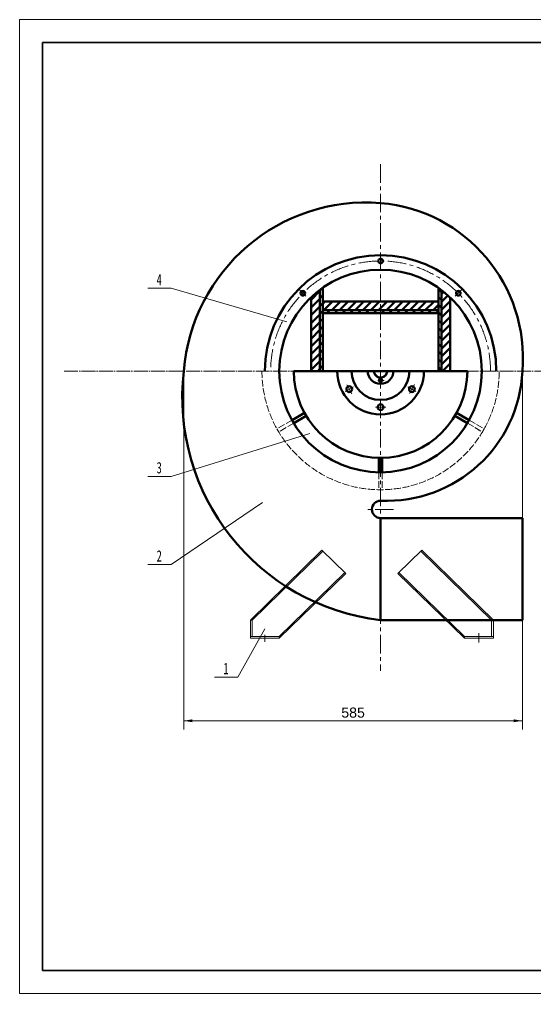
# Model space of a CAD drawing. Header units: millimetres. Extents: x 205 to 2583, y 885 to 2567.
# Drawn here: x 205 to 1095, y 885 to 2567 of the extents above; entities that cross this region are included whole.
import ezdxf

# ---------------------------------------------------------------- set-up
doc = ezdxf.new("R2010")
doc.units = ezdxf.units.MM
for name, pattern in [('ACAD_ISO02W100', [15, 12, -3]), ('ACAD_ISO04W100', [30, 24, -3, 0, -3]), ('CENTER', [50.8, 31.75, -6.35, 6.35, -6.35])]:
    doc.linetypes.add(name, pattern=pattern)
doc.layers.get('0').update_dxf_attribs({"lineweight": 18})
for name, color, linetype, lineweight in [('尺寸线层', 3, 'Continuous', 18), ('点划线', 1, 'CENTER', 18), ('粗实线', 7, 'Continuous', 50), ('粗实线层', 7, 'Continuous', 35), ('细实线层', 7, 'Continuous', 18), ('虚线', 2, 'ACAD_ISO02W100', 18)]:
    doc.layers.add(name, color=color, linetype=linetype, lineweight=lineweight)
doc.styles.get("Standard").update_dxf_attribs({"font": ''})
doc.styles.add('标准', font='', dxfattribs={"width": 0.667})
doc.styles.get('Standard').set_extended_font_data('arial')
doc.styles.get('标准').set_extended_font_data('宋体')
doc.dimstyles.new('角度标注', dxfattribs={"dimscale": 5, "dimtxt": 3.5, "dimasz": 3, "dimexe": 3, "dimexo": 1, "dimgap": 1, "dimtad": 1, "dimtih": 1, "dimtoh": 1, "dimdsep": 46, "dimtxsty": 'Standard', "dimcen": 1.5, "dimdle": 6, "dimaunit": 1, "dimadec": 0, "dimazin": 0, "dimtfac": 1, "dimtmove": 0, "dimatfit": 3, "dimfxl": 1, "dimtolj": 1, "dimarcsym": 0})
pattern_1 = [(45, (0, 0), (-6.735192, 6.735192), [])]
pattern_2 = [(135, (0, 0), (-6.735192, -6.735192), [])]

# ---------------------------------------------------------------- blocks, each defined once
blk = doc.blocks.new('$CAXA_FRAME_13B17AC1$')
at = {"layer": '粗实线层'}
for p, q in [((-574.5, 400.5), (-574.5, -400.5)), ((574.5, 400.5), (-574.5, 400.5)), ((-574.5, -400.5), (574.5, -400.5))]:
    blk.add_line(p, q, dxfattribs=at)
at = {"layer": '细实线层'}
for p, q in [((594.5, 420.5), (-594.5, 420.5)), ((-594.5, 420.5), (-594.5, -420.5)), ((-594.5, -420.5), (594.5, -420.5))]:
    blk.add_line(p, q, dxfattribs=at)
blk = doc.blocks.new('*X5')
at = {"layer": '尺寸线层', "linetype": 'Continuous'}
for points in [[(489.4, 1356.2), (504.4, 1358.7), (504.4, 1353.7)], [(1074.4, 1356.2), (1059.4, 1358.7), (1059.4, 1353.7)]]:
    blk.add_hatch(color=0, dxfattribs=at).paths.add_polyline_path(points, flags=0)
at = {"layer": '尺寸线层', "color": 0, "linetype": 'Continuous'}
for p, q in [((489.4, 1955.2), (489.4, 1341.2)), ((1074.4, 1955.2), (1074.4, 1341.2)), ((489.4, 1356.2), (1074.4, 1356.2))]:
    blk.add_line(p, q, dxfattribs=at)
at = {"layer": '尺寸线层', "color": 0, "insert": (781.9, 1370.2), "char_height": 17.5, "width": 77.576, "attachment_point": 5}
blk.add_mtext('585', dxfattribs=at)
blk = doc.blocks.new('_CAXARROW')
blk.add_hatch(color=0).paths.add_polyline_path([(0, 0), (-1, 0.125), (-1, -0.125)], flags=0)
blk = doc.blocks.new('*X25')
at = {"layer": '细实线层', "lineweight": 18}
h = blk.add_hatch(color=0, dxfattribs=at)
edge = h.paths.add_edge_path(flags=0)
edge.add_arc((0, 0), 0.5, 0, 360)
at = {"layer": '细实线层', "color": 0}
for p, q in [((0, 0), (-46.9, -83)), ((-46.9, -83), (-86.9, -83))]:
    blk.add_line(p, q, dxfattribs=at)
at = {"layer": '细实线层', "color": 0, "lineweight": 18, "insert": (-66.9, -78.2), "char_height": 19.89, "width": 70.4, "attachment_point": 8, "line_spacing_factor": 1.15057, "style": '标准'}
blk.add_mtext('\\T1.1;1', dxfattribs=at)
blk = doc.blocks.new('*X26')
at = {"layer": '细实线层', "lineweight": 18}
h = blk.add_hatch(color=0, dxfattribs=at)
edge = h.paths.add_edge_path(flags=0)
edge.add_arc((0, 0), 0.5, 0, 360)
at = {"layer": '细实线层', "color": 0}
for p, q in [((0, 0), (-157.8, -106.7)), ((-157.8, -106.7), (-197.8, -106.7))]:
    blk.add_line(p, q, dxfattribs=at)
at = {"layer": '细实线层', "color": 0, "lineweight": 18, "insert": (-177.8, -101.9), "char_height": 19.78, "width": 70.4, "attachment_point": 8, "line_spacing_factor": 1.15057, "style": '标准'}
blk.add_mtext('\\T1.1;2', dxfattribs=at)
blk = doc.blocks.new('*X27')
at = {"layer": '细实线层', "lineweight": 18}
h = blk.add_hatch(color=0, dxfattribs=at)
edge = h.paths.add_edge_path(flags=0)
edge.add_arc((0, 0), 0.5, 0, 360)
at = {"layer": '细实线层', "color": 0}
for p, q in [((0, 0), (-239.9, -73.9)), ((-239.9, -73.9), (-279.9, -73.9))]:
    blk.add_line(p, q, dxfattribs=at)
at = {"layer": '细实线层', "color": 0, "lineweight": 18, "insert": (-259.9, -69.1), "char_height": 19.78, "width": 70.4, "attachment_point": 8, "line_spacing_factor": 1.15057, "style": '标准'}
blk.add_mtext('\\T1.1;3', dxfattribs=at)
blk = doc.blocks.new('*X28')
at = {"layer": '细实线层', "lineweight": 18}
h = blk.add_hatch(color=0, dxfattribs=at)
edge = h.paths.add_edge_path(flags=0)
edge.add_arc((0, 0), 0.5, 0, 360)
at = {"layer": '细实线层', "color": 0}
for p, q in [((-200.1, 58.3), (-240.1, 58.3)), ((0, 0), (-200.1, 58.3))]:
    blk.add_line(p, q, dxfattribs=at)
at = {"layer": '细实线层', "color": 0, "lineweight": 18, "insert": (-220.1, 63.1), "char_height": 19.78, "width": 70.4, "attachment_point": 8, "line_spacing_factor": 1.15057, "style": '标准'}
blk.add_mtext('\\T1.1;4', dxfattribs=at)

msp = doc.modelspace()

# ---------------------------------------------------------------- hatches: boundary and pattern name
at = {"layer": '粗实线'}
h = msp.add_hatch(dxfattribs=at)
h.set_pattern_fill('ANSI31', color=3, style=0, pattern_type=0)
h.set_pattern_definition(pattern_2)
edge = h.paths.add_edge_path(flags=0)
edge.add_line((729.406, 2060.182), (729.406, 2103.797))
edge.add_arc((829.406, 1960.183), 174.999, 124.849899, 126.869903)
edge.add_line((724.406, 2100.182), (724.406, 2060.182))
edge.add_line((724.406, 2060.182), (724.406, 1960.182))
edge.add_line((724.406, 1960.182), (729.406, 1960.182))
edge.add_line((729.406, 1960.182), (729.406, 2060.182))
h = msp.add_hatch(dxfattribs=at)
h.set_pattern_fill('ANSI31', color=3, style=0, pattern_type=0)
h.set_pattern_definition(pattern_2)
edge = h.paths.add_edge_path(flags=0)
edge.add_arc((829.407, 1960.183), 174.999, 53.130097, 55.150101)
edge.add_line((929.406, 2103.797), (929.406, 2060.182))
edge.add_line((929.406, 2060.182), (929.406, 1960.182))
edge.add_line((929.406, 1960.182), (934.406, 1960.182))
edge.add_line((934.406, 1960.182), (934.406, 2065.182))
edge.add_line((934.406, 2065.182), (934.406, 2100.182))
h = msp.add_hatch(dxfattribs=at)
h.set_pattern_fill('ANSI31', color=3, style=0, pattern_type=0)
h.set_pattern_definition(pattern_1)
edge = h.paths.add_edge_path(flags=0)
edge.add_line((724.406, 2065.182), (724.406, 2100.182))
edge.add_arc((829.406, 1960.182), 175, 126.869904, 133.291802)
edge.add_line((709.406, 2087.56), (709.406, 1960.182))
edge.add_line((709.406, 1960.182), (724.406, 1960.182))
edge.add_line((724.406, 1960.182), (724.406, 2065.182))
h = msp.add_hatch(dxfattribs=at)
h.set_pattern_fill('ANSI31', color=3, style=0, pattern_type=0)
h.set_pattern_definition(pattern_1)
edge = h.paths.add_edge_path(flags=0)
edge.add_arc((829.406, 1960.182), 175, 46.708198, 53.130096)
edge.add_line((934.406, 2100.182), (934.406, 2060.182))
edge.add_line((934.406, 2060.182), (934.406, 1960.182))
edge.add_line((934.406, 1960.182), (949.406, 1960.182))
edge.add_line((949.406, 1960.182), (949.406, 2087.56))
h = msp.add_hatch(dxfattribs=at)
h.set_pattern_fill('ANSI31', color=3, style=0, pattern_type=0)
h.set_pattern_definition(pattern_1)
h.paths.add_polyline_path([(929.406, 2080.182), (729.406, 2080.182), (729.406, 2065.182), (929.406, 2065.182)], flags=0)
h = msp.add_hatch(dxfattribs=at)
h.set_pattern_fill('ANSI31', color=3, style=0, pattern_type=0)
h.set_pattern_definition(pattern_2)
h.paths.add_polyline_path([(929.406, 2065.182), (729.406, 2065.182), (729.406, 2060.182), (929.406, 2060.182)], flags=0)

# ---------------------------------------------------------------- linework, layer by layer
at = {"color": 1, "linetype": 'ACAD_ISO04W100'}
msp.add_line((282.541, 1960.182), (1302.676, 1960.182), dxfattribs=at)
for p, q in [((817.384, 1957.32), (817.384, 1960.182)), ((819.318, 1957.32), (817.384, 1957.32)), ((1000.477, 1858.802), (998.26, 1857.908)), ((604.402, 1530.203), (728.143, 1650.593)), ((728.143, 1650.593), (604.402, 1530.203)), ((729.911, 1648.873), (607.736, 1530.006)), ((728.143, 1650.593), (769.39, 1610.463)), ((900.66, 1650.593), (859.413, 1610.463)), ((898.892, 1648.873), (1021.068, 1530.006)), ((1024.401, 1530.203), (900.66, 1650.593)), ((900.66, 1650.593), (1024.401, 1530.203)), ((654.199, 1501.831), (767.623, 1612.183)), ((654.401, 1498.588), (769.39, 1610.463)), ((974.402, 1498.588), (859.413, 1610.463)), ((974.604, 1501.831), (861.181, 1612.183)), ((604.402, 1530.203), (607.736, 1530.203)), ((604.402, 1498.588), (604.402, 1530.203)), ((607.736, 1501.831), (607.736, 1530.203)), ((1024.401, 1530.203), (1021.068, 1530.203)), ((1021.068, 1501.831), (1021.068, 1530.203)), ((1024.401, 1498.588), (1024.401, 1530.203)), ((654.401, 1501.831), (604.402, 1501.831)), ((654.401, 1498.588), (604.402, 1498.588)), ((654.401, 1501.831), (654.401, 1498.588)), ((974.402, 1501.831), (974.402, 1498.588)), ((974.402, 1501.831), (1024.401, 1501.831)), ((974.402, 1498.588), (1024.401, 1498.588)), ((999.402, 1505.708), (999.402, 1493.66)), ((999.402, 1504.413), (999.402, 1492.763))]:
    msp.add_line(p, q)
msp.add_ellipse((829.406, 1960.182), major_axis=(10.509, 0), ratio=0.9729153, start_param=3.42538676, end_param=6.28318531)
at = {"layer": '点划线'}
for p, q in [((829.406, 2317.129), (829.406, 1442.167)), ((689.402, 2100.187), (700.372, 2089.216)), ((969.411, 2100.187), (958.44, 2089.216)), ((963.756, 2094.533), (969.411, 2100.187)), ((779.898, 1920.932), (770.862, 1936.584)), ((824.46, 1943.961), (835.345, 1943.961)), ((829.406, 1948.093), (829.406, 1939.589)), ((888.152, 1936.932), (879.115, 1921.281)), ((782.473, 1933.086), (768.425, 1924.975)), ((876.339, 1933.086), (890.387, 1924.975)), ((829.406, 1905.989), (829.406, 1889.768)), ((838.644, 1897.682), (820.571, 1897.682)), ((852.011, 1721.204), (802.37, 1721.204)), ((629.402, 1504.413), (629.402, 1492.763)), ((999.402, 1491.492), (999.402, 1507.505))]:
    msp.add_line(p, q, dxfattribs=at)
msp.add_arc((829.406, 1960.182), 190, 360, 180, dxfattribs=at)
at = {"layer": '粗实线'}
for p, q in [((829.406, 2160.182), (829.406, 2160.182)), ((729.406, 2103.797), (729.406, 2060.182)), ((929.406, 2103.797), (929.406, 2060.182)), ((709.406, 1960.182), (709.406, 2087.56)), ((724.406, 2100.182), (724.406, 2060.182)), ((934.406, 2100.182), (934.406, 2060.182)), ((949.406, 1960.182), (949.406, 2087.56)), ((679.406, 1960.182), (979.406, 1960.182)), ((929.406, 1960.182), (949.406, 1960.182)), ((698.002, 1887.781), (676.374, 1875.293)), ((699.502, 1885.182), (698.002, 1887.781)), ((699.502, 1885.182), (701.002, 1882.584)), ((959.31, 1885.182), (957.81, 1882.584)), ((959.31, 1885.182), (960.81, 1887.781)), ((960.81, 1887.781), (982.438, 1875.293)), ((701.002, 1882.584), (679.374, 1870.097)), ((957.81, 1882.584), (979.438, 1870.097)), ((829.406, 1810.182), (826.406, 1810.182)), ((826.406, 1810.182), (826.406, 1785.208)), ((829.406, 1810.182), (832.406, 1810.182)), ((832.406, 1810.182), (832.406, 1785.208)), ((1074.406, 1706.183), (829.313, 1706.225)), ((829.456, 1706.225), (829.456, 1530.183)), ((1074.406, 1530.183), (1074.406, 1706.183)), ((829.406, 1530.183), (1074.406, 1530.183))]:
    msp.add_line(p, q, dxfattribs=at)
for points in [[(929.406, 2080.182), (729.406, 2080.182)], [(724.406, 2065.182), (724.406, 1960.182)], [(929.406, 2065.182), (729.406, 2065.182)], [(929.406, 1960.182), (929.406, 2060.182), (729.406, 2060.182), (729.406, 1960.182)], [(934.406, 1960.182), (934.406, 2065.182)]]:
    msp.add_lwpolyline(points, dxfattribs=at)
for centre, radius in [((829.456, 2150.182), 4), ((829.406, 1960.182), 175), ((695.106, 2094.533), 4), ((963.806, 2094.533), 4), ((829.406, 1943.961), 3), ((775.28, 1928.932), 5), ((883.533, 1928.932), 5), ((829.406, 1897.682), 5)]:
    msp.add_circle(centre, radius, dxfattribs=at)
for centre, radius, start, end in [((804.406, 1935.182), 315.991, 85.462227, 175.462227), ((806.906, 1982.682), 268.445, 355.192046, 85.192046), ((829.406, 1960.182), 200, 0, 180), ((874.406, 1915.183), 387.621, 173.333372, 263.333372), ((829.406, 1960.182), 150, 180, 360), ((829.406, 1960.182), 75, 180, 0), ((829.406, 1960.182), 50, 180, 0), ((829.406, 1960.182), 22.221, 180, 0), ((829.406, 1960.182), 11.503, 194.410206, 0), ((839.906, 1970.682), 234.735, 267.43623, 357.43623), ((829.406, 1721.204), 14.979, 90, 270)]:
    msp.add_arc(centre, radius, start, end, dxfattribs=at)
at = {"layer": '虚线'}
for p, q in [((676.374, 1875.293), (650.39, 1860.292)), ((679.374, 1870.097), (653.39, 1855.095)), ((979.438, 1870.097), (1005.422, 1855.095)), ((982.438, 1875.293), (1008.422, 1860.292)), ((650.39, 1860.292), (651.871, 1857.682)), ((653.39, 1855.095), (651.871, 1857.682)), ((1005.422, 1855.095), (1006.941, 1857.682)), ((1008.422, 1860.292), (1006.941, 1857.682)), ((826.406, 1785.208), (826.406, 1755.204)), ((832.406, 1785.208), (832.406, 1755.204)), ((826.406, 1755.204), (829.406, 1755.182)), ((832.406, 1755.204), (829.406, 1755.182))]:
    msp.add_line(p, q, dxfattribs=at)
msp.add_arc((829.406, 1960.182), 205, 180, 360, dxfattribs=at)

# ---------------------------------------------------------------- block references
at = {"layer": '粗实线层', "xscale": 2, "yscale": 2, "zscale": 2}
msp.add_blockref('$CAXA_FRAME_13B17AC1$', (1394.405, 1726.225), dxfattribs=at)
at = {"layer": '细实线层'}
for name, p in [('*X28', (667.427, 2044.836)), ('*X27', (707.245, 1852.146)), ('*X26', (625.16, 1732.943)), ('*X25', (629.505, 1514.696))]:
    msp.add_blockref(name, p, dxfattribs=at)

# ---------------------------------------------------------------- dimensions: what is measured, and where the dimension line sits
at = {"layer": '尺寸线层'}
dim = msp.add_linear_dim(base=(1074.406, 1356.225), p1=(489.406, 1960.182), p2=(1074.406, 1960.182), dimstyle='角度标注', override={"dimscale": 5, "dimsah": 1, "dimldrblk": '_CAXARROW', "dimtfill": 1, "dimtzin": 8}, dxfattribs=at)
dim.commit()
dim.dimension.update_dxf_attribs({"geometry": '*X5', "text_midpoint": (781.906, 1370.155)})

doc.saveas('drawing.dxf')
